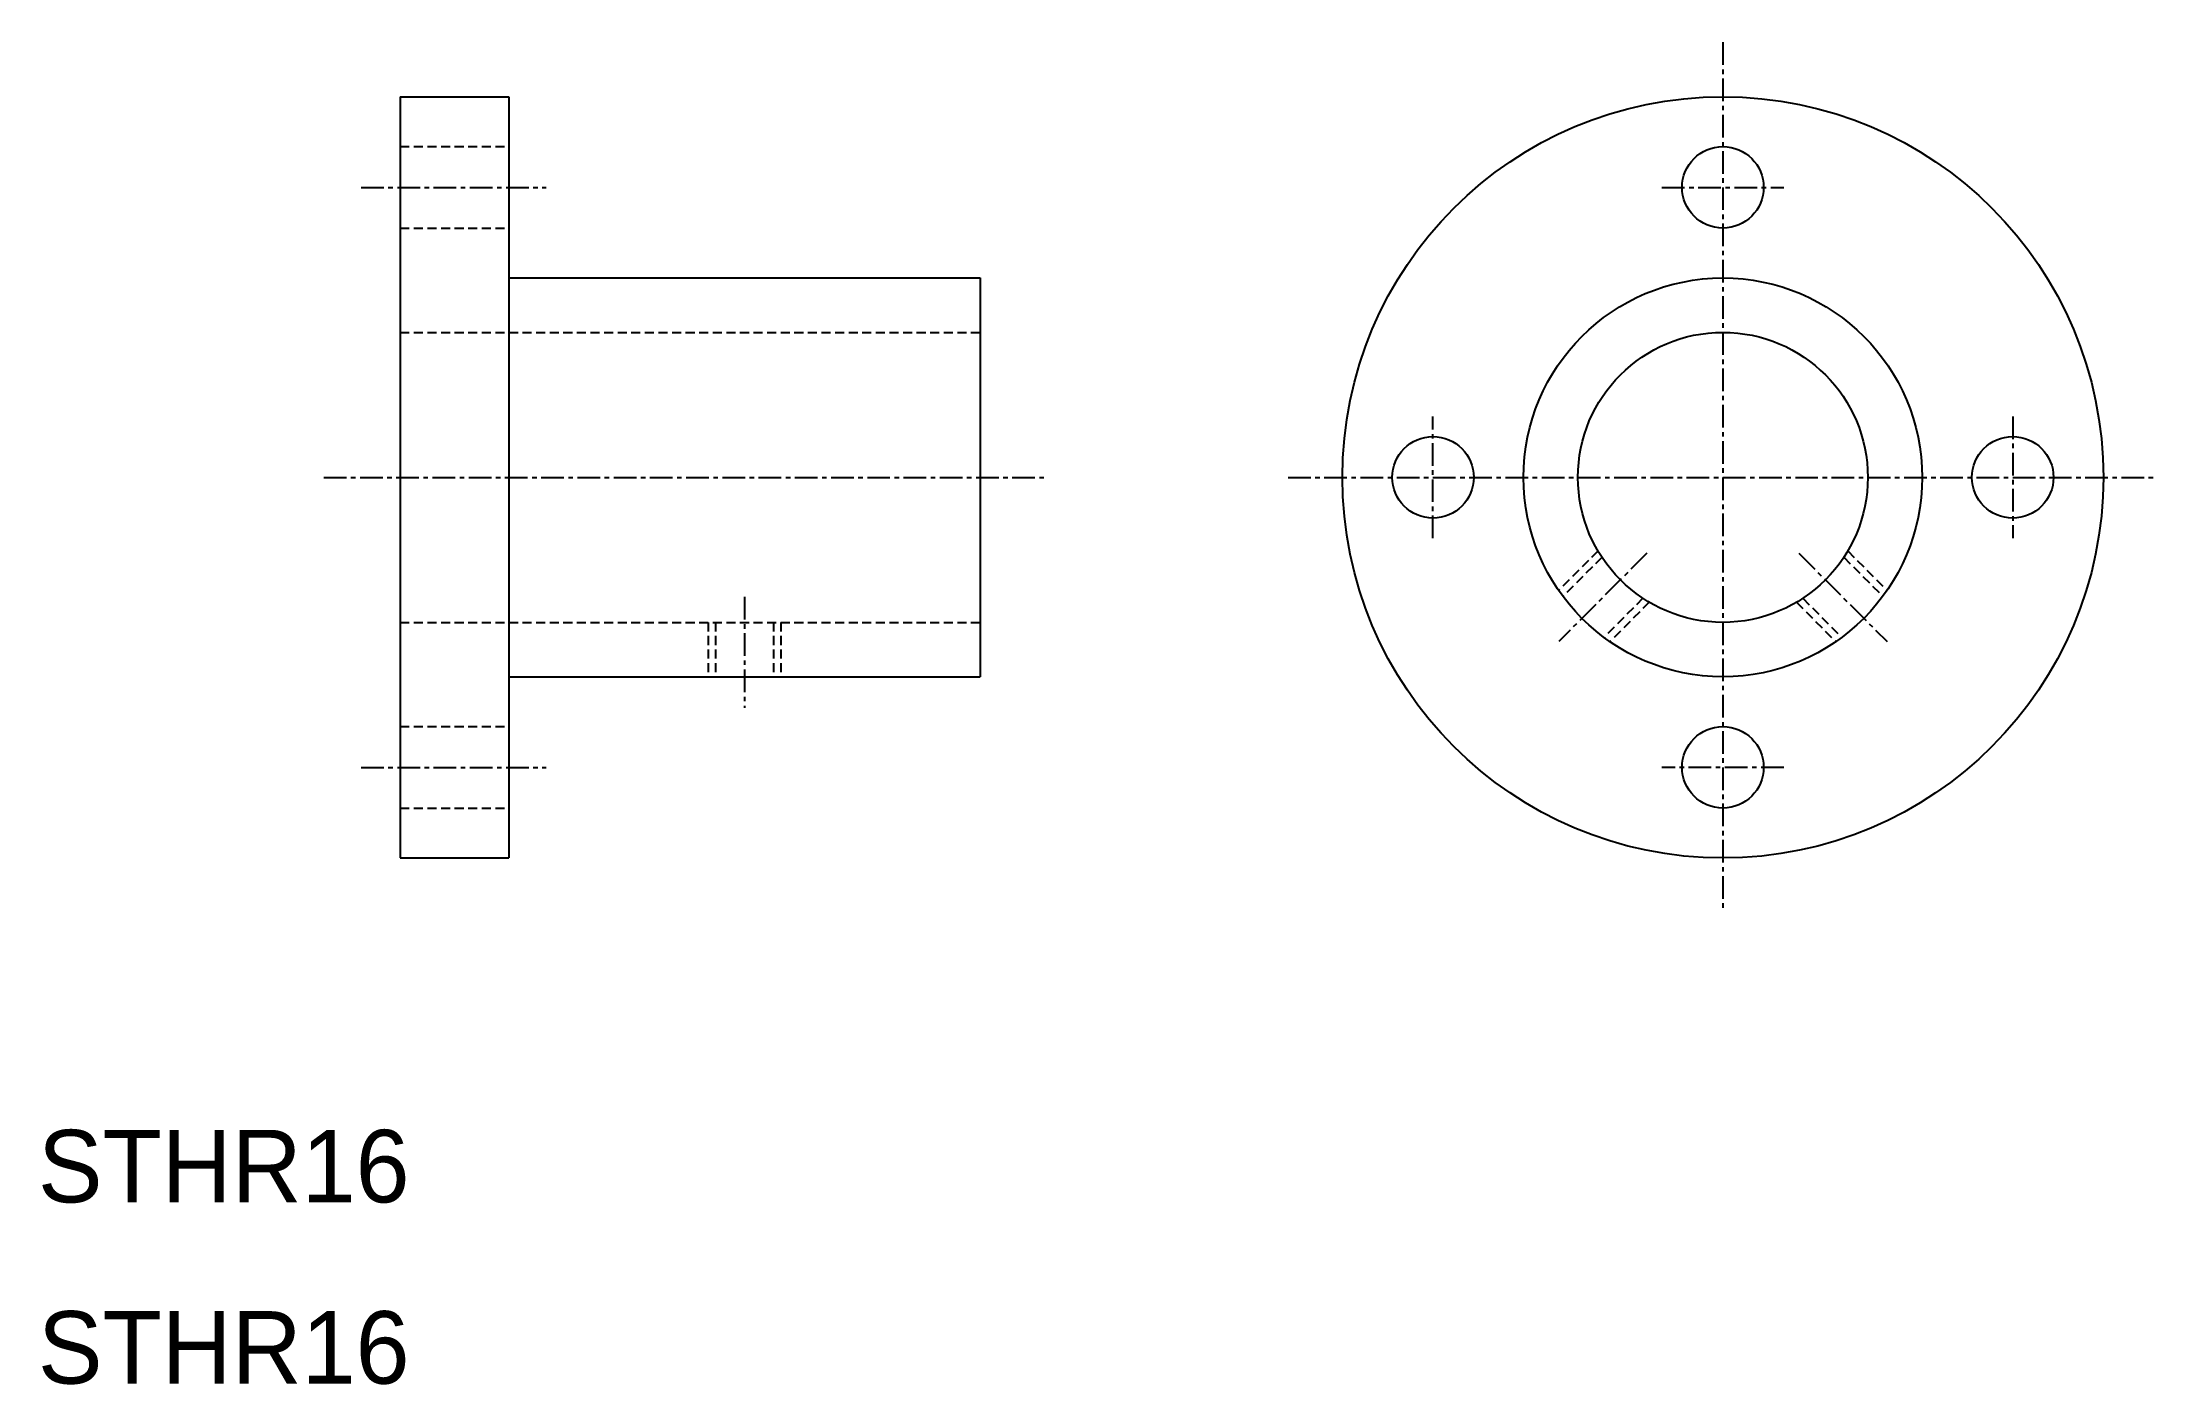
# Model space of a CAD drawing. Extents: x 10 to 127, y 10 to 84.
import ezdxf

# ---------------------------------------------------------------- set-up
doc = ezdxf.new("R2010")
doc.units = 0
doc.linetypes.add('CENTER', pattern=[2, 1.25, -0.25, 0.25, -0.25])
doc.linetypes.add('DASHED', pattern=[0.75, 0.5, -0.25])
doc.layers.get('0').update_dxf_attribs({"linetype": 'CONTINUOUS'})
doc.layers.add('CENTER', color=1, linetype='CENTER')

msp = doc.modelspace()

# ---------------------------------------------------------------- linework, layer by layer
at = {"color": 7, "linetype": 'CONTINUOUS'}
for p, q in [((30, 81), (30, 39)), ((30, 81), (36, 81)), ((36, 81), (36, 39)), ((30, 70.5), (30, 70.5)), ((36, 71), (62, 71)), ((62, 71), (62, 49)), ((36, 49), (62, 49)), ((30, 39), (36, 39))]:
    msp.add_line(p, q, dxfattribs=at)
at = {"color": 3, "linetype": 'DASHED'}
for p, q in [((30, 78.25), (36, 78.25)), ((30, 73.75), (36, 73.75)), ((30, 68), (62, 68)), ((96.11, 55.94), (93.94, 53.77)), ((96.33, 55.59), (94.17, 53.44)), ((109.67, 55.59), (111.83, 53.44)), ((109.89, 55.94), (112.06, 53.77)), ((98.59, 53.33), (96.44, 51.17)), ((98.94, 53.11), (96.77, 50.94)), ((107.06, 53.11), (109.23, 50.94)), ((107.41, 53.33), (109.56, 51.17)), ((30, 52), (62, 52)), ((47, 52), (47, 49)), ((47.4, 52), (47.4, 49)), ((50.6, 52), (50.6, 49)), ((51, 52), (51, 49)), ((30, 46.25), (36, 46.25)), ((30, 41.75), (36, 41.75))]:
    msp.add_line(p, q, dxfattribs=at)
at = {"color": 7, "linetype": 'CONTINUOUS'}
for centre, radius in [((103, 60), 21), ((103, 76), 2.25), ((103, 60), 11), ((103, 60), 8), ((87, 60), 2.25), ((119, 60), 2.25), ((103, 44), 2.25)]:
    msp.add_circle(centre, radius, dxfattribs=at)
at = {"layer": 'CENTER', "color": 1, "linetype": 'CENTER'}
for p, q in [((103, 84), (103, 36)), ((27.84, 76), (38.06, 76)), ((99.64, 76), (106.36, 76)), ((87, 56.64), (87, 63.36)), ((119, 63.36), (119, 56.64)), ((25.78, 60), (65.74, 60)), ((79, 60), (127, 60)), ((98.81, 55.81), (93.94, 50.94)), ((107.19, 55.81), (112.06, 50.94)), ((49, 53.4), (49, 47.28)), ((27.84, 44), (38.06, 44)), ((106.36, 44), (99.64, 44))]:
    msp.add_line(p, q, dxfattribs=at)

# ---------------------------------------------------------------- texts
at = {"color": 7, "linetype": 'CONTINUOUS'}
for p in [(10, 20), (10, 10)]:
    msp.add_text('STHR16', height=4, dxfattribs=at).set_placement(p)

doc.saveas('drawing.dxf')
